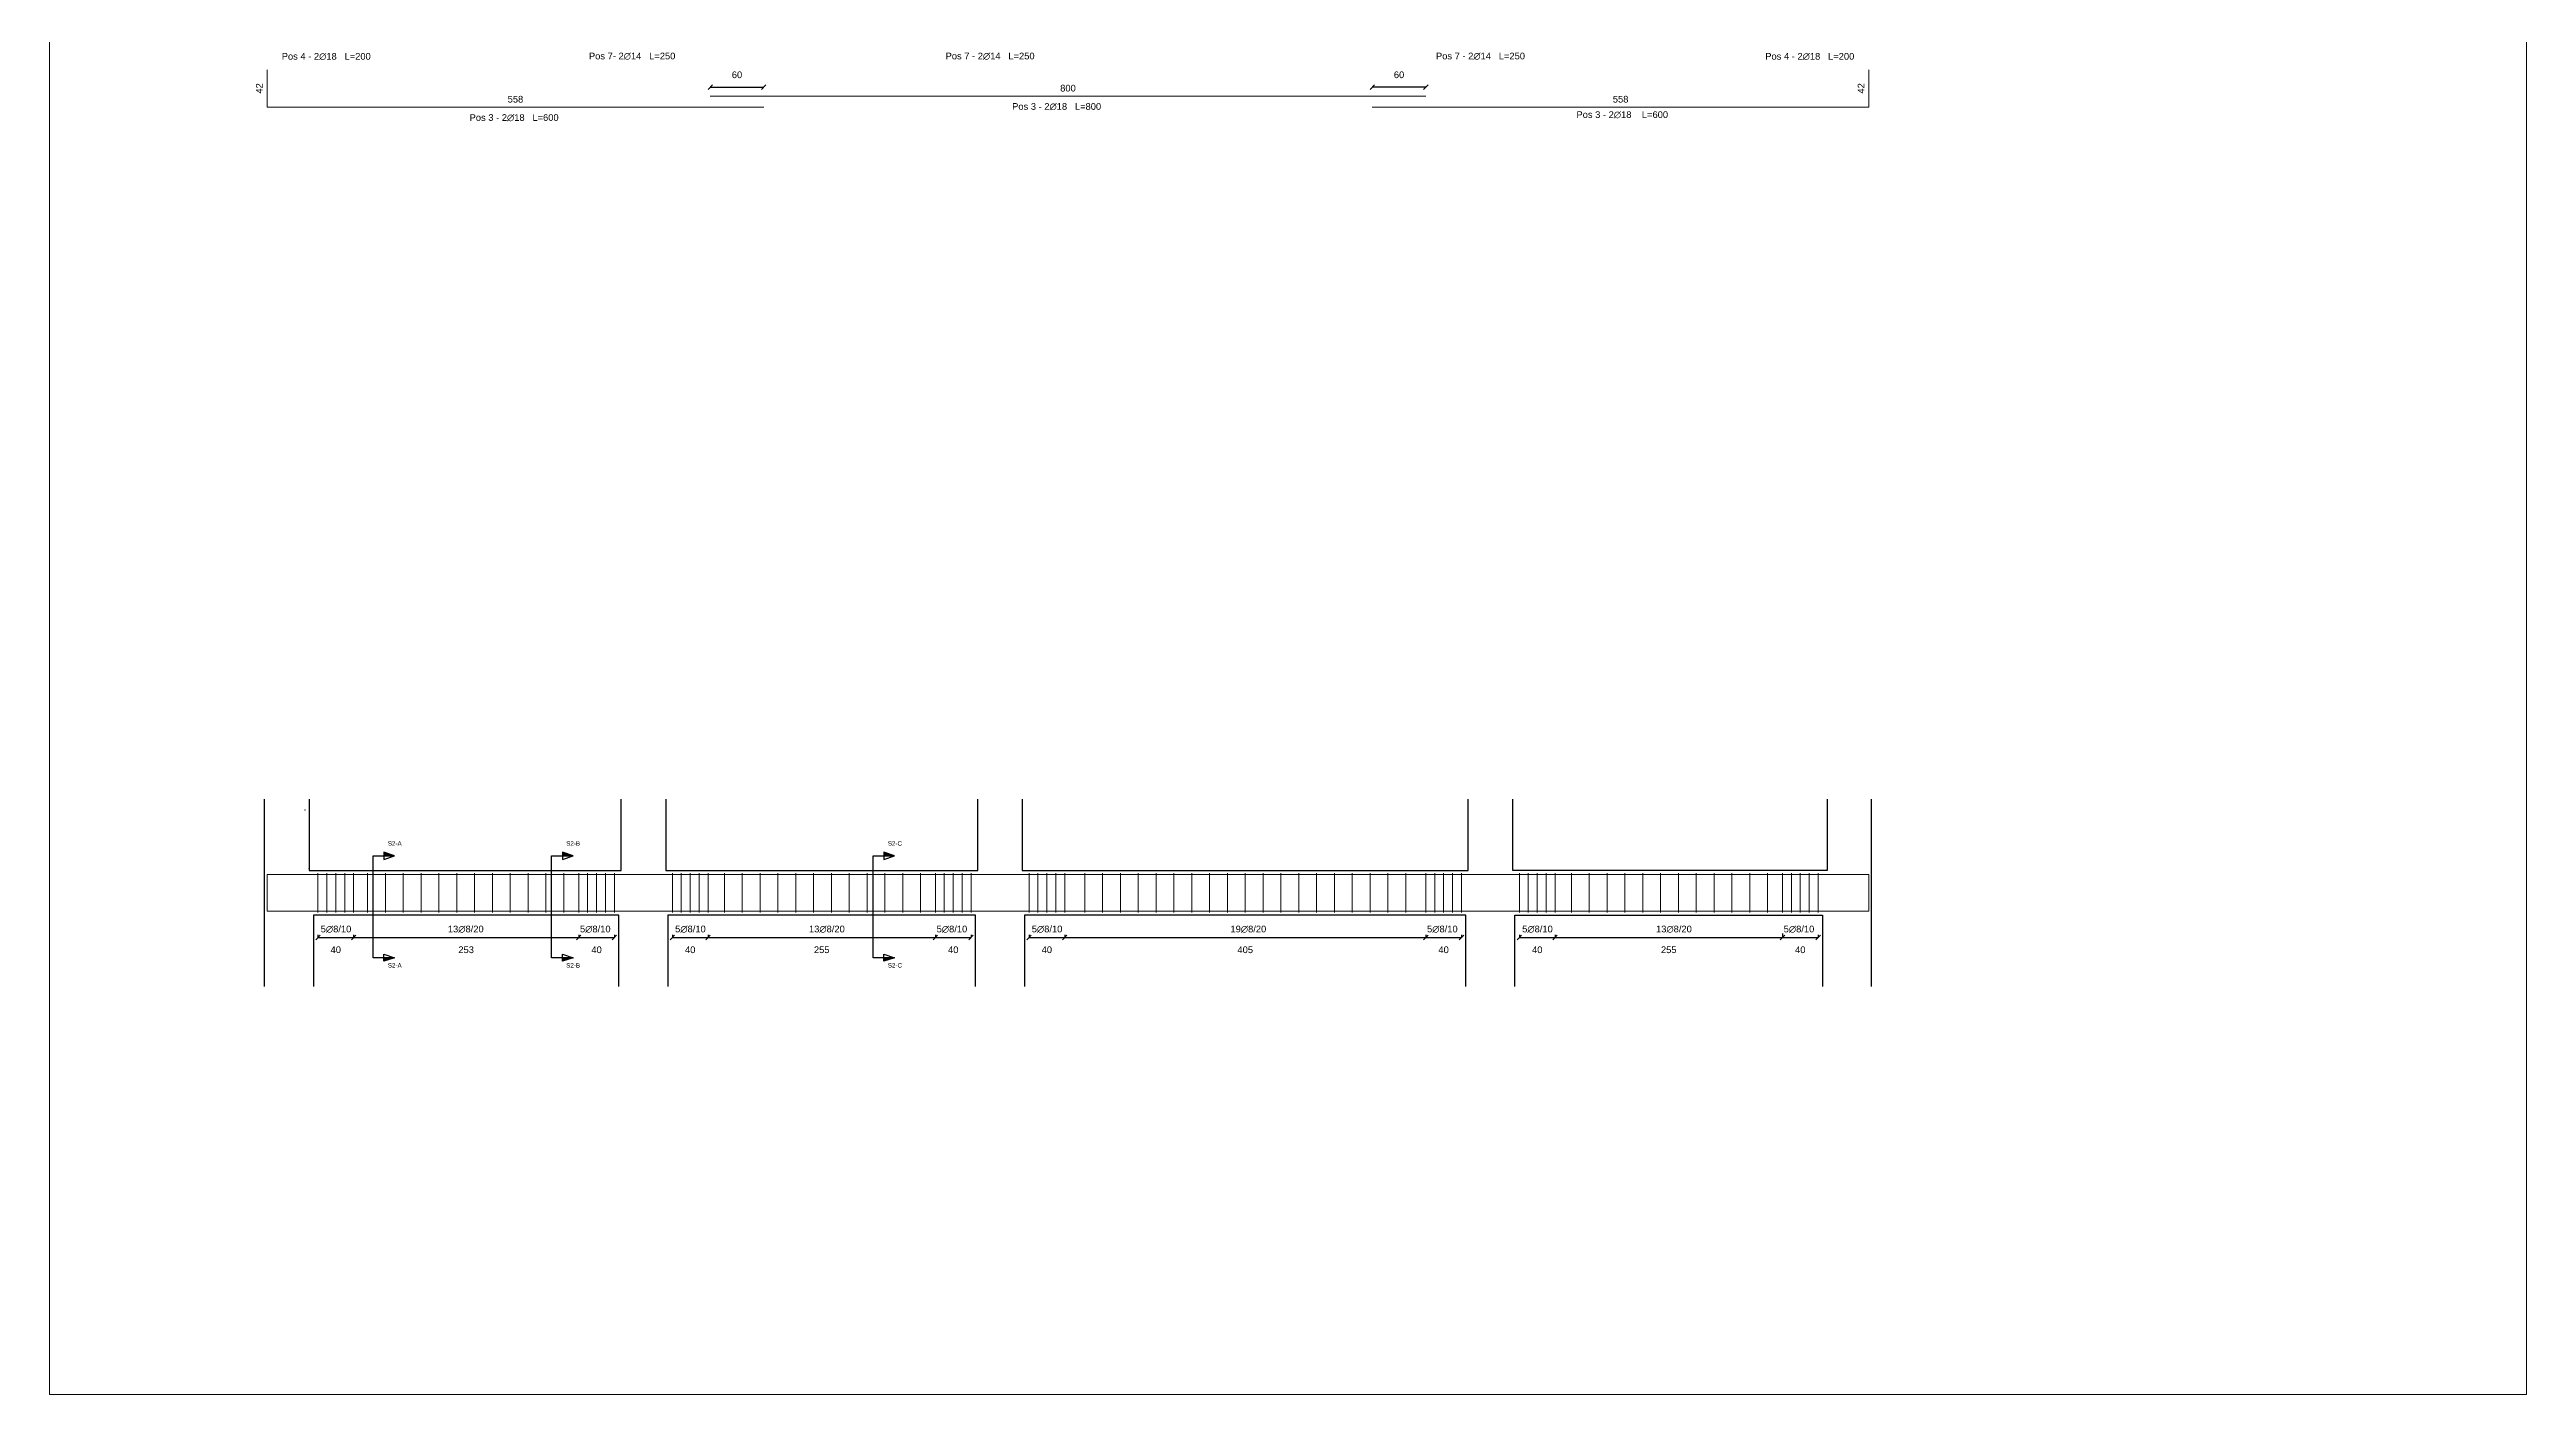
# Model space of a CAD drawing. Header units: millimetres. Extents: x -455371 to 117772, y -78417 to 116564.
# Drawn here: x -305817 to -278037, y -25623 to -10537 of the extents above; entities that cross this region are included whole.
import ezdxf

# ---------------------------------------------------------------- set-up
doc = ezdxf.new("R2010")
doc.units = ezdxf.units.MM
doc.layers.get('0').update_dxf_attribs({"color": 255})
for name, color, linetype, lineweight in [('armature', 5, 'Continuous', 18), ('Cls', 7, 'Continuous', 25), ('quote', 5, 'Continuous', 15), ('Scritte', 7, 'Continuous', 15), ('staffe', 10, 'Continuous', 15)]:
    doc.layers.add(name, color=color, linetype=linetype, lineweight=lineweight)
doc.layers.add('RETINI', color=253, linetype='Continuous')
doc.styles.get("Standard").update_dxf_attribs({"font": 'arial.ttf'})
doc.dimstyles.new('per distinte 1 a 50', dxfattribs={"dimtxt": 75, "dimasz": 150, "dimexe": 0.18, "dimexo": 250, "dimgap": 50, "dimtad": 1, "dimdec": 0, "dimlfac": 0.1, "dimzin": 0, "dimdsep": 46, "dimtxsty": 'Standard', "dimblk": 'NONE', "dimcen": 0, "dimse1": 1, "dimse2": 1, "dimsd1": 1, "dimsd2": 1, "dimadec": 0, "dimazin": 0, "dimtfac": 1, "dimtdec": 0, "dimtix": 1, "dimtofl": 0, "dimtmove": 0, "dimatfit": 3, "dimldrblk": 'NONE', "dimfxl": 250, "dimfxlon": 1, "dimtolj": 1, "dimtzin": 0, "dimarcsym": 2})
doc.dimstyles.new('scala1 a 50', dxfattribs={"dimtxt": 75, "dimasz": 50, "dimexe": 0.18, "dimexo": 250, "dimgap": 100, "dimtad": 2, "dimdec": 0, "dimlfac": 0.1, "dimzin": 0, "dimdsep": 46, "dimtxsty": 'Standard', "dimblk": 'OBLIQUE', "dimcen": -100, "dimadec": 0, "dimazin": 0, "dimtfac": 1, "dimtdec": 0, "dimtofl": 0, "dimtmove": 0, "dimatfit": 3, "dimfxl": 250, "dimfxlon": 1, "dimtolj": 1, "dimtzin": 0, "dimarcsym": 0})

# ---------------------------------------------------------------- blocks, each defined once
blk = doc.blocks.new('*U304')
at = {"layer": 'staffe'}
blk.add_lwpolyline([(0, -220), (0, 220)], dxfattribs=at)
blk = doc.blocks.new('*U305')
at = {"layer": 'Cls', "color": 0, "linetype": 'ByBlock', "lineweight": -2, "transparency": 16777216}
for p in [(0, 0), (100, 0), (200, 0), (300, 0), (400, 0)]:
    blk.add_blockref('*U304', p, dxfattribs=at)
blk = doc.blocks.new('*U310')
at = {"layer": 'staffe'}
blk.add_lwpolyline([(0, -220), (0, 220)], dxfattribs=at)
blk = doc.blocks.new('*U311')
at = {"layer": 'Cls', "color": 0, "linetype": 'ByBlock', "lineweight": -2, "transparency": 16777216}
for p in [(0, 0), (100, 0), (200, 0), (300, 0), (400, 0)]:
    blk.add_blockref('*U310', p, dxfattribs=at)
blk = doc.blocks.new('*U316')
at = {"layer": 'staffe'}
blk.add_lwpolyline([(0, -220), (0, 220)], dxfattribs=at)
blk = doc.blocks.new('*U317')
at = {"layer": 'Cls', "color": 0, "linetype": 'ByBlock', "lineweight": -2, "transparency": 16777216}
for p in [(0, 0), (100, 0), (200, 0), (300, 0), (400, 0)]:
    blk.add_blockref('*U316', p, dxfattribs=at)
blk = doc.blocks.new('*U322')
at = {"layer": 'staffe'}
blk.add_lwpolyline([(0, -220), (0, 220)], dxfattribs=at)
blk = doc.blocks.new('*U323')
at = {"layer": 'Cls', "color": 0, "linetype": 'ByBlock', "lineweight": -2, "transparency": 16777216}
for p in [(0, 0), (100, 0), (200, 0), (300, 0), (400, 0)]:
    blk.add_blockref('*U322', p, dxfattribs=at)
blk = doc.blocks.new('*U324')
at = {"layer": 'staffe'}
blk.add_lwpolyline([(0, -220), (0, 220)], dxfattribs=at)
blk = doc.blocks.new('*U325')
at = {"layer": 'Cls', "color": 0, "linetype": 'ByBlock', "lineweight": -2, "transparency": 16777216}
for p in [(0, 0), (100, 0), (200, 0), (300, 0), (400, 0)]:
    blk.add_blockref('*U324', p, dxfattribs=at)
blk = doc.blocks.new('*U326')
at = {"layer": 'staffe'}
blk.add_lwpolyline([(0, -220), (0, 220)], dxfattribs=at)
blk = doc.blocks.new('*U327')
at = {"layer": 'Cls', "color": 0, "linetype": 'ByBlock', "lineweight": -2, "transparency": 16777216}
for p in [(0, 0), (100, 0), (200, 0), (300, 0), (400, 0)]:
    blk.add_blockref('*U326', p, dxfattribs=at)
blk = doc.blocks.new('*U340')
at = {"layer": 'staffe'}
blk.add_lwpolyline([(0, -220), (0, 220)], dxfattribs=at)
blk = doc.blocks.new('*U341')
at = {"layer": 'Cls', "color": 0, "linetype": 'ByBlock', "lineweight": -2, "transparency": 16777216}
for p in [(0, 0), (100, 0), (200, 0), (300, 0), (400, 0)]:
    blk.add_blockref('*U340', p, dxfattribs=at)
blk = doc.blocks.new('*U456')
at = {"layer": 'staffe'}
blk.add_lwpolyline([(0, -220), (0, 220)], dxfattribs=at)
blk = doc.blocks.new('*U457')
at = {"layer": 'Cls', "color": 0, "linetype": 'ByBlock', "lineweight": -2, "transparency": 16777216}
for p in [(0, 0), (200, 0), (400, 0), (600, 0), (800, 0), (1000, 0), (1200, 0), (1400, 0), (1600, 0), (1800, 0), (2000, 0), (2200, 0)]:
    blk.add_blockref('*U456', p, dxfattribs=at)
blk = doc.blocks.new('*U460')
at = {"layer": 'staffe'}
blk.add_lwpolyline([(0, -220), (0, 220)], dxfattribs=at)
blk = doc.blocks.new('*U461')
at = {"layer": 'Cls', "color": 0, "linetype": 'ByBlock', "lineweight": -2, "transparency": 16777216}
for p in [(0, 0), (200, 0), (400, 0), (600, 0), (800, 0), (1000, 0), (1200, 0), (1400, 0), (1600, 0), (1800, 0), (2000, 0), (2200, 0)]:
    blk.add_blockref('*U460', p, dxfattribs=at)
blk = doc.blocks.new('*U464')
at = {"layer": 'staffe'}
blk.add_lwpolyline([(0, -220), (0, 220)], dxfattribs=at)
blk = doc.blocks.new('*U465')
at = {"layer": 'Cls', "color": 0, "linetype": 'ByBlock', "lineweight": -2, "transparency": 16777216}
for p in [(0, 0), (100, 0), (200, 0), (300, 0), (400, 0)]:
    blk.add_blockref('*U464', p, dxfattribs=at)
blk = doc.blocks.new('*U474')
at = {"layer": 'staffe'}
blk.add_lwpolyline([(0, -220), (0, 220)], dxfattribs=at)
blk = doc.blocks.new('*U475')
at = {"layer": 'Cls', "color": 0, "linetype": 'ByBlock', "lineweight": -2, "transparency": 16777216}
for p in [(0, 0), (200, 0), (400, 0), (600, 0), (800, 0), (1000, 0), (1200, 0), (1400, 0), (1600, 0), (1800, 0), (2000, 0), (2200, 0), (2400, 0), (2600, 0), (2800, 0), (3000, 0), (3200, 0), (3400, 0), (3600, 0)]:
    blk.add_blockref('*U474', p, dxfattribs=at)
blk = doc.blocks.new('*U480')
at = {"layer": 'staffe'}
blk.add_lwpolyline([(0, -220), (0, 220)], dxfattribs=at)
blk = doc.blocks.new('*U481')
at = {"layer": 'Cls', "color": 0, "linetype": 'ByBlock', "lineweight": -2, "transparency": 16777216}
for p in [(0, 0), (200, 0), (400, 0), (600, 0), (800, 0), (1000, 0), (1200, 0), (1400, 0), (1600, 0), (1800, 0), (2000, 0), (2200, 0)]:
    blk.add_blockref('*U480', p, dxfattribs=at)
blk = doc.blocks.new('_Oblique')
at = {"color": 0, "linetype": 'ByBlock', "lineweight": -2}
blk.add_line((-0.5, -0.5), (0.5, 0.5), dxfattribs=at)
blk = doc.blocks.new('*D554')
at = {"layer": 'Defpoints', "color": 0, "transparency": 16777216}
for p in [(-286382, -20217), (-285982, -20217), (-285982, -20497)]:
    blk.add_point(p, dxfattribs=at)
at = {"layer": 'quote', "color": 0, "lineweight": -2, "transparency": 16777216}
for p, q in [((-286382, -20467), (-286382, -20497)), ((-286382, -20497), (-285982, -20497)), ((-285982, -20467), (-285982, -20497))]:
    blk.add_line(p, q, dxfattribs=at)
at = {"layer": 'quote', "color": 0, "lineweight": -2, "transparency": 16777216, "xscale": 50, "yscale": 50, "zscale": 50, "rotation": 180}
blk.add_blockref('_Oblique', (-286382, -20497), dxfattribs=at)
at = {"layer": 'quote', "color": 0, "lineweight": -2, "transparency": 16777216, "xscale": 50, "yscale": 50, "zscale": 50}
blk.add_blockref('_Oblique', (-285982, -20497), dxfattribs=at)
at = {"layer": 'quote', "color": 0, "transparency": 16777216, "insert": (-286182, -20635), "char_height": 75, "attachment_point": 5}
blk.add_mtext('\\A1;40', dxfattribs=at)
blk = doc.blocks.new('*D557')
at = {"layer": 'Defpoints', "color": 0, "transparency": 16777216}
for p in [(-290382, -20217), (-289982, -20217), (-289982, -20497)]:
    blk.add_point(p, dxfattribs=at)
at = {"layer": 'quote', "color": 0, "lineweight": -2, "transparency": 16777216}
for p, q in [((-290382, -20467), (-290382, -20497)), ((-290382, -20497), (-289982, -20497)), ((-289982, -20467), (-289982, -20497))]:
    blk.add_line(p, q, dxfattribs=at)
at = {"layer": 'quote', "color": 0, "lineweight": -2, "transparency": 16777216, "xscale": 50, "yscale": 50, "zscale": 50, "rotation": 180}
blk.add_blockref('_Oblique', (-290382, -20497), dxfattribs=at)
at = {"layer": 'quote', "color": 0, "lineweight": -2, "transparency": 16777216, "xscale": 50, "yscale": 50, "zscale": 50}
blk.add_blockref('_Oblique', (-289982, -20497), dxfattribs=at)
at = {"layer": 'quote', "color": 0, "transparency": 16777216, "insert": (-290182, -20635), "char_height": 75, "attachment_point": 5}
blk.add_mtext('\\A1;40', dxfattribs=at)
blk = doc.blocks.new('*D558')
at = {"layer": 'Defpoints', "color": 0, "transparency": 16777216}
for p in [(-295882, -20217), (-295482, -20217), (-295482, -20497)]:
    blk.add_point(p, dxfattribs=at)
at = {"layer": 'quote', "color": 0, "lineweight": -2, "transparency": 16777216}
for p, q in [((-295882, -20467), (-295882, -20497)), ((-295882, -20497), (-295482, -20497)), ((-295482, -20467), (-295482, -20497))]:
    blk.add_line(p, q, dxfattribs=at)
at = {"layer": 'quote', "color": 0, "lineweight": -2, "transparency": 16777216, "xscale": 50, "yscale": 50, "zscale": 50, "rotation": 180}
blk.add_blockref('_Oblique', (-295882, -20497), dxfattribs=at)
at = {"layer": 'quote', "color": 0, "lineweight": -2, "transparency": 16777216, "xscale": 50, "yscale": 50, "zscale": 50}
blk.add_blockref('_Oblique', (-295482, -20497), dxfattribs=at)
at = {"layer": 'quote', "color": 0, "transparency": 16777216, "insert": (-295682, -20635), "char_height": 75, "attachment_point": 5}
blk.add_mtext('\\A1;40', dxfattribs=at)
blk = doc.blocks.new('*D559')
at = {"layer": 'Defpoints', "color": 0, "transparency": 16777216}
for p in [(-299882, -20217), (-299482, -20217), (-299482, -20497)]:
    blk.add_point(p, dxfattribs=at)
at = {"layer": 'quote', "color": 0, "lineweight": -2, "transparency": 16777216}
for p, q in [((-299882, -20467), (-299882, -20497)), ((-299882, -20497), (-299482, -20497)), ((-299482, -20467), (-299482, -20497))]:
    blk.add_line(p, q, dxfattribs=at)
at = {"layer": 'quote', "color": 0, "lineweight": -2, "transparency": 16777216, "xscale": 50, "yscale": 50, "zscale": 50, "rotation": 180}
blk.add_blockref('_Oblique', (-299882, -20497), dxfattribs=at)
at = {"layer": 'quote', "color": 0, "lineweight": -2, "transparency": 16777216, "xscale": 50, "yscale": 50, "zscale": 50}
blk.add_blockref('_Oblique', (-299482, -20497), dxfattribs=at)
at = {"layer": 'quote', "color": 0, "transparency": 16777216, "insert": (-299682, -20635), "char_height": 75, "attachment_point": 5}
blk.add_mtext('\\A1;40', dxfattribs=at)
blk = doc.blocks.new('*D621')
at = {"layer": 'Defpoints', "color": 0, "transparency": 16777216}
for p in [(-302807, -20217), (-302407, -20217), (-302407, -20497)]:
    blk.add_point(p, dxfattribs=at)
at = {"layer": 'quote', "color": 0, "lineweight": -2, "transparency": 16777216}
for p, q in [((-302807, -20467), (-302807, -20497)), ((-302807, -20497), (-302407, -20497)), ((-302407, -20467), (-302407, -20497))]:
    blk.add_line(p, q, dxfattribs=at)
at = {"layer": 'quote', "color": 0, "lineweight": -2, "transparency": 16777216, "xscale": 50, "yscale": 50, "zscale": 50, "rotation": 180}
blk.add_blockref('_Oblique', (-302807, -20497), dxfattribs=at)
at = {"layer": 'quote', "color": 0, "lineweight": -2, "transparency": 16777216, "xscale": 50, "yscale": 50, "zscale": 50}
blk.add_blockref('_Oblique', (-302407, -20497), dxfattribs=at)
at = {"layer": 'quote', "color": 0, "transparency": 16777216, "insert": (-302607, -20635), "char_height": 75, "attachment_point": 5}
blk.add_mtext('\\A1;40', dxfattribs=at)
blk = doc.blocks.new('*D622')
at = {"layer": 'Defpoints', "color": 0, "transparency": 16777216}
for p in [(-298832, -20217), (-298432, -20217), (-298432, -20497)]:
    blk.add_point(p, dxfattribs=at)
at = {"layer": 'quote', "color": 0, "lineweight": -2, "transparency": 16777216}
for p, q in [((-298832, -20467), (-298832, -20497)), ((-298832, -20497), (-298432, -20497)), ((-298432, -20467), (-298432, -20497))]:
    blk.add_line(p, q, dxfattribs=at)
at = {"layer": 'quote', "color": 0, "lineweight": -2, "transparency": 16777216, "xscale": 50, "yscale": 50, "zscale": 50, "rotation": 180}
blk.add_blockref('_Oblique', (-298832, -20497), dxfattribs=at)
at = {"layer": 'quote', "color": 0, "lineweight": -2, "transparency": 16777216, "xscale": 50, "yscale": 50, "zscale": 50}
blk.add_blockref('_Oblique', (-298432, -20497), dxfattribs=at)
at = {"layer": 'quote', "color": 0, "transparency": 16777216, "insert": (-298632, -20635), "char_height": 75, "attachment_point": 5}
blk.add_mtext('\\A1;40', dxfattribs=at)
blk = doc.blocks.new('*D623')
at = {"layer": 'Defpoints', "color": 0, "transparency": 16777216}
for p in [(-294832, -20217), (-294432, -20217), (-294432, -20497)]:
    blk.add_point(p, dxfattribs=at)
at = {"layer": 'quote', "color": 0, "lineweight": -2, "transparency": 16777216}
for p, q in [((-294832, -20467), (-294832, -20497)), ((-294832, -20497), (-294432, -20497)), ((-294432, -20467), (-294432, -20497))]:
    blk.add_line(p, q, dxfattribs=at)
at = {"layer": 'quote', "color": 0, "lineweight": -2, "transparency": 16777216, "xscale": 50, "yscale": 50, "zscale": 50, "rotation": 180}
blk.add_blockref('_Oblique', (-294832, -20497), dxfattribs=at)
at = {"layer": 'quote', "color": 0, "lineweight": -2, "transparency": 16777216, "xscale": 50, "yscale": 50, "zscale": 50}
blk.add_blockref('_Oblique', (-294432, -20497), dxfattribs=at)
at = {"layer": 'quote', "color": 0, "transparency": 16777216, "insert": (-294632, -20635), "char_height": 75, "attachment_point": 5}
blk.add_mtext('\\A1;40', dxfattribs=at)
blk = doc.blocks.new('*D624')
at = {"layer": 'Defpoints', "color": 0, "transparency": 16777216}
for p in [(-289332, -20217), (-288932, -20217), (-288932, -20497)]:
    blk.add_point(p, dxfattribs=at)
at = {"layer": 'quote', "color": 0, "lineweight": -2, "transparency": 16777216}
for p, q in [((-289332, -20467), (-289332, -20497)), ((-289332, -20497), (-288932, -20497)), ((-288932, -20467), (-288932, -20497))]:
    blk.add_line(p, q, dxfattribs=at)
at = {"layer": 'quote', "color": 0, "lineweight": -2, "transparency": 16777216, "xscale": 50, "yscale": 50, "zscale": 50, "rotation": 180}
blk.add_blockref('_Oblique', (-289332, -20497), dxfattribs=at)
at = {"layer": 'quote', "color": 0, "lineweight": -2, "transparency": 16777216, "xscale": 50, "yscale": 50, "zscale": 50}
blk.add_blockref('_Oblique', (-288932, -20497), dxfattribs=at)
at = {"layer": 'quote', "color": 0, "transparency": 16777216, "insert": (-289132, -20635), "char_height": 75, "attachment_point": 5}
blk.add_mtext('\\A1;40', dxfattribs=at)
blk = doc.blocks.new('*D639')
at = {"layer": 'Defpoints', "color": 0, "transparency": 16777216}
for p in [(-302407, -20217), (-299882, -20217), (-299882, -20497)]:
    blk.add_point(p, dxfattribs=at)
at = {"layer": 'quote', "color": 0, "lineweight": -2, "transparency": 16777216}
for p, q in [((-302407, -20467), (-302407, -20497)), ((-302407, -20497), (-299882, -20497)), ((-299882, -20467), (-299882, -20497))]:
    blk.add_line(p, q, dxfattribs=at)
at = {"layer": 'quote', "color": 0, "lineweight": -2, "transparency": 16777216, "xscale": 50, "yscale": 50, "zscale": 50, "rotation": 180}
blk.add_blockref('_Oblique', (-302407, -20497), dxfattribs=at)
at = {"layer": 'quote', "color": 0, "lineweight": -2, "transparency": 16777216, "xscale": 50, "yscale": 50, "zscale": 50}
blk.add_blockref('_Oblique', (-299882, -20497), dxfattribs=at)
at = {"layer": 'quote', "color": 0, "transparency": 16777216, "insert": (-301145, -20635), "char_height": 75, "attachment_point": 5}
blk.add_mtext('\\A1;253', dxfattribs=at)
blk = doc.blocks.new('*D641')
at = {"layer": 'Defpoints', "color": 0, "transparency": 16777216}
for p in [(-298432, -20217), (-295882, -20217), (-295882, -20497)]:
    blk.add_point(p, dxfattribs=at)
at = {"layer": 'quote', "color": 0, "lineweight": -2, "transparency": 16777216}
for p, q in [((-298432, -20467), (-298432, -20497)), ((-298432, -20497), (-295882, -20497)), ((-295882, -20467), (-295882, -20497))]:
    blk.add_line(p, q, dxfattribs=at)
at = {"layer": 'quote', "color": 0, "lineweight": -2, "transparency": 16777216, "xscale": 50, "yscale": 50, "zscale": 50, "rotation": 180}
blk.add_blockref('_Oblique', (-298432, -20497), dxfattribs=at)
at = {"layer": 'quote', "color": 0, "lineweight": -2, "transparency": 16777216, "xscale": 50, "yscale": 50, "zscale": 50}
blk.add_blockref('_Oblique', (-295882, -20497), dxfattribs=at)
at = {"layer": 'quote', "color": 0, "transparency": 16777216, "insert": (-297157, -20635), "char_height": 75, "attachment_point": 5}
blk.add_mtext('\\A1;255', dxfattribs=at)
blk = doc.blocks.new('*D642')
at = {"layer": 'Defpoints', "color": 0, "transparency": 16777216}
for p in [(-294432, -20217), (-290382, -20217), (-290382, -20497)]:
    blk.add_point(p, dxfattribs=at)
at = {"layer": 'quote', "color": 0, "lineweight": -2, "transparency": 16777216}
for p, q in [((-294432, -20467), (-294432, -20497)), ((-294432, -20497), (-290382, -20497)), ((-290382, -20467), (-290382, -20497))]:
    blk.add_line(p, q, dxfattribs=at)
at = {"layer": 'quote', "color": 0, "lineweight": -2, "transparency": 16777216, "xscale": 50, "yscale": 50, "zscale": 50, "rotation": 180}
blk.add_blockref('_Oblique', (-294432, -20497), dxfattribs=at)
at = {"layer": 'quote', "color": 0, "lineweight": -2, "transparency": 16777216, "xscale": 50, "yscale": 50, "zscale": 50}
blk.add_blockref('_Oblique', (-290382, -20497), dxfattribs=at)
at = {"layer": 'quote', "color": 0, "transparency": 16777216, "insert": (-292407, -20635), "char_height": 75, "attachment_point": 5}
blk.add_mtext('\\A1;405', dxfattribs=at)
blk = doc.blocks.new('*D640')
at = {"layer": 'Defpoints', "color": 0, "transparency": 16777216}
for p in [(-288932, -20217), (-286382, -20203), (-286382, -20497)]:
    blk.add_point(p, dxfattribs=at)
at = {"layer": 'quote', "color": 0, "lineweight": -2, "transparency": 16777216}
for p, q in [((-288932, -20467), (-288932, -20497)), ((-288932, -20497), (-286382, -20497)), ((-286382, -20453), (-286382, -20497))]:
    blk.add_line(p, q, dxfattribs=at)
at = {"layer": 'quote', "color": 0, "lineweight": -2, "transparency": 16777216, "xscale": 50, "yscale": 50, "zscale": 50, "rotation": 180}
blk.add_blockref('_Oblique', (-288932, -20497), dxfattribs=at)
at = {"layer": 'quote', "color": 0, "lineweight": -2, "transparency": 16777216, "xscale": 50, "yscale": 50, "zscale": 50}
blk.add_blockref('_Oblique', (-286382, -20497), dxfattribs=at)
at = {"layer": 'quote', "color": 0, "transparency": 16777216, "insert": (-287657, -20635), "char_height": 75, "attachment_point": 5}
blk.add_mtext('\\A1;255', dxfattribs=at)
blk = doc.blocks.new('*D1818')
at = {"layer": 'Defpoints', "color": 0, "transparency": 16777216}
for p in [(-298407, -11059), (-297807, -10959), (-297807, -11059)]:
    blk.add_point(p, dxfattribs=at)
at = {"layer": 'quote', "color": 0, "lineweight": -2, "transparency": 16777216}
for p, q in [((-298407, -10959), (-298407, -10959)), ((-298407, -10959), (-297807, -10959)), ((-297807, -10959), (-297807, -10959))]:
    blk.add_line(p, q, dxfattribs=at)
at = {"layer": 'quote', "color": 0, "lineweight": -2, "transparency": 16777216, "xscale": 50, "yscale": 50, "zscale": 50, "rotation": 180}
blk.add_blockref('_Oblique', (-298407, -10959), dxfattribs=at)
at = {"layer": 'quote', "color": 0, "lineweight": -2, "transparency": 16777216, "xscale": 50, "yscale": 50, "zscale": 50}
blk.add_blockref('_Oblique', (-297807, -10959), dxfattribs=at)
at = {"layer": 'quote', "color": 0, "transparency": 16777216, "insert": (-298107, -10821), "char_height": 75, "attachment_point": 5}
blk.add_mtext('\\A1;60', dxfattribs=at)
blk = doc.blocks.new('*D1819')
at = {"layer": 'Defpoints', "color": 0, "transparency": 16777216}
for p in [(-298407, -11059), (-290382, -11059), (-290382, -11059)]:
    blk.add_point(p, dxfattribs=at)
at = {"layer": 'quote', "color": 0, "transparency": 16777216, "insert": (-294395, -10971), "char_height": 75, "attachment_point": 5}
blk.add_mtext('\\A1;800', dxfattribs=at)
blk = doc.blocks.new('_None')
blk = doc.blocks.new('*D1798')
at = {"layer": 'Defpoints', "color": 0, "transparency": 16777216}
for p in [(-285412, -10763), (-285412, -10763), (-285412, -11183)]:
    blk.add_point(p, dxfattribs=at)
at = {"layer": 'quote', "color": 0, "transparency": 16777216, "insert": (-285500, -10973), "char_height": 75, "attachment_point": 5, "rotation": 90}
blk.add_mtext('\\A1;42', dxfattribs=at)
blk = doc.blocks.new('*D1799')
at = {"layer": 'Defpoints', "color": 0, "transparency": 16777216}
for p in [(-290982, -11183), (-290982, -11183), (-285412, -11183)]:
    blk.add_point(p, dxfattribs=at)
at = {"layer": 'quote', "color": 0, "transparency": 16777216, "insert": (-288197, -11095), "char_height": 75, "attachment_point": 5}
blk.add_mtext('\\A1;558', dxfattribs=at)
blk = doc.blocks.new('*D1800')
at = {"layer": 'Defpoints', "color": 0, "transparency": 16777216}
for p in [(-290982, -10959), (-290982, -11059), (-290382, -11059)]:
    blk.add_point(p, dxfattribs=at)
at = {"layer": 'quote', "color": 0, "lineweight": -2, "transparency": 16777216}
for p, q in [((-290982, -10959), (-290982, -10959)), ((-290382, -10959), (-290982, -10959)), ((-290382, -10959), (-290382, -10959))]:
    blk.add_line(p, q, dxfattribs=at)
at = {"layer": 'quote', "color": 0, "lineweight": -2, "transparency": 16777216, "xscale": 50, "yscale": 50, "zscale": 50, "rotation": 180}
blk.add_blockref('_Oblique', (-290982, -10959), dxfattribs=at)
at = {"layer": 'quote', "color": 0, "lineweight": -2, "transparency": 16777216, "xscale": 50, "yscale": 50, "zscale": 50}
blk.add_blockref('_Oblique', (-290382, -10959), dxfattribs=at)
at = {"layer": 'quote', "color": 0, "transparency": 16777216, "insert": (-290682, -10821), "char_height": 75, "attachment_point": 5}
blk.add_mtext('\\A1;60', dxfattribs=at)
blk = doc.blocks.new('*D1801')
at = {"layer": 'Defpoints', "color": 0, "transparency": 16777216}
for p in [(-303377, -10763), (-303377, -10763), (-303377, -11183)]:
    blk.add_point(p, dxfattribs=at)
at = {"layer": 'quote', "color": 0, "transparency": 16777216, "insert": (-303465, -10973), "char_height": 75, "attachment_point": 5, "rotation": 90}
blk.add_mtext('\\A1;42', dxfattribs=at)
blk = doc.blocks.new('*D1802')
at = {"layer": 'Defpoints', "color": 0, "transparency": 16777216}
for p in [(-303377, -11183), (-297807, -11183), (-297807, -11183)]:
    blk.add_point(p, dxfattribs=at)
at = {"layer": 'quote', "color": 0, "transparency": 16777216, "insert": (-300592, -11095), "char_height": 75, "attachment_point": 5}
blk.add_mtext('\\A1;558', dxfattribs=at)

msp = doc.modelspace()

# ---------------------------------------------------------------- hatches: boundary and pattern name
at = {"layer": 'RETINI'}
h = msp.add_hatch(color=256, dxfattribs=at)
h.dxf.hatch_style = 1
h.paths.add_polyline_path([(-302066.7, -19540.6), (-302066.7, -19581), (-301947.1, -19581)])
h = msp.add_hatch(color=256, dxfattribs=at)
h.dxf.hatch_style = 1
h.paths.add_polyline_path([(-300066, -19540.6), (-300066, -19581), (-299946.4, -19581)])
h = msp.add_hatch(color=256, dxfattribs=at)
h.dxf.hatch_style = 1
h.paths.add_polyline_path([(-296459, -19540.6), (-296459, -19581), (-296339.4, -19581)])
h = msp.add_hatch(color=256, dxfattribs=at)
h.dxf.hatch_style = 1
h.paths.add_polyline_path([(-301947.1, -20723.8), (-302066.7, -20723.8), (-302066.7, -20764.2)])
h = msp.add_hatch(color=256, dxfattribs=at)
h.dxf.hatch_style = 1
h.paths.add_polyline_path([(-299946.4, -20723.8), (-300066, -20723.8), (-300066, -20764.2)])
h = msp.add_hatch(color=256, dxfattribs=at)
h.dxf.hatch_style = 1
h.paths.add_polyline_path([(-296339.4, -20723.8), (-296459, -20723.8), (-296459, -20764.2)])

# ---------------------------------------------------------------- linework, layer by layer
at = {"layer": 'armature'}
for points in [[(-303377.1, -10763.5), (-303377.1, -11183.5), (-303007.1, -11183.5), (-301182.1, -11183.5), (-298707.1, -11183.5), (-298107.1, -11183.5), (-297807.1, -11183.5)], [(-285412.1, -10763.5), (-285412.1, -11183.5), (-285782.1, -11183.5), (-287607.1, -11183.5), (-290082.1, -11183.5), (-290682.1, -11183.5), (-290982.1, -11183.5)], [(-290382.1, -11059.1), (-298407.1, -11059.1)]]:
    msp.add_lwpolyline(points, dxfattribs=at)
msp.add_lwpolyline([(-303377.1, -19791), (-285412.1, -19791), (-285412.1, -20203), (-303377.1, -20203)], close=True, dxfattribs=at)
msp.add_point((-302953.1, -19065.8), dxfattribs=at)
at = {"layer": 'Cls'}
for points in [[(-303407.1, -21047), (-303407.1, -20247), (-303407.1, -20247), (-303407.1, -20247), (-303407.1, -18947)], [(-302907.1, -18947), (-302907.1, -19747), (-299407.1, -19747), (-299407.1, -18947)], [(-298907.1, -18947), (-298907.1, -19747), (-295407.1, -19747), (-295407.1, -18947)], [(-294907.1, -18947), (-294907.1, -19747), (-294907.1, -19747), (-289907.1, -19747), (-289907.1, -18947)], [(-285882.1, -18947), (-285882.1, -19747), (-289407.1, -19747), (-289407.1, -19747), (-289407.1, -18947)], [(-285382.1, -21047), (-285382.1, -20247), (-285382.1, -20247), (-285382.1, -20247), (-285382.1, -18947)], [(-301947.1, -20723.8), (-302188.9, -20723.8), (-302188.9, -19581), (-302188.9, -19581), (-301947.1, -19581)], [(-299946.4, -20723.8), (-300188.2, -20723.8), (-300188.2, -19581), (-300188.2, -19581), (-299946.4, -19581)], [(-296339.4, -20723.8), (-296581.2, -20723.8), (-296581.2, -19581), (-296581.2, -19581), (-296339.4, -19581)], [(-302907.1, -19727.8), (-302907.1, -19723.8)], [(-299432.1, -21047), (-299432.1, -20247), (-302857.1, -20247), (-302857.1, -21047)], [(-295432.1, -21047), (-295432.1, -20247), (-298882.1, -20247), (-298882.1, -21047)], [(-289932.1, -21047), (-289932.1, -20247), (-294882.1, -20247), (-294882.1, -21047)], [(-289382.1, -21047), (-289382.1, -20247), (-285932.1, -20247), (-285932.1, -21047)]]:
    msp.add_lwpolyline(points, dxfattribs=at)
for points in [[(-301947.1, -19581), (-302066.7, -19540.6), (-302066.7, -19581), (-302066.7, -19621.4)], [(-299946.4, -19581), (-300066, -19540.6), (-300066, -19581), (-300066, -19621.4)], [(-296339.4, -19581), (-296459, -19540.6), (-296459, -19581), (-296459, -19621.4)], [(-301947.1, -20723.8), (-302066.7, -20764.2), (-302066.7, -20723.8), (-302066.7, -20683.4)], [(-299946.4, -20723.8), (-300066, -20764.2), (-300066, -20723.8), (-300066, -20683.4)], [(-296339.4, -20723.8), (-296459, -20764.2), (-296459, -20723.8), (-296459, -20683.4)]]:
    msp.add_lwpolyline(points, close=True, dxfattribs=at)
at = {"layer": 'quote'}
msp.add_lwpolyline([(-305817.3, 7995.1), (-278037.4, 7995.1), (-278037.4, -25622.5), (-305817.3, -25622.5)], close=True, dxfattribs=at)

# ---------------------------------------------------------------- block references
at = {"layer": 'Cls'}
for name, p in [('*U305', (-302807.1, -19997)), ('*U457', (-302249.5, -19997)), ('*U317', (-298832.1, -19997)), ('*U481', (-298249, -19997)), ('*U341', (-294832.1, -19997)), ('*U475', (-294206.9, -19997)), ('*U465', (-289332.1, -19997)), ('*U461', (-288749.5, -19997))]:
    msp.add_blockref(name, p, dxfattribs=at)
at = {"layer": 'Cls', "xscale": -1}
for name, p in [('*U311', (-299482.1, -19997)), ('*U323', (-295482.1, -19997)), ('*U325', (-289982.1, -19997)), ('*U327', (-285982.1, -19997))]:
    msp.add_blockref(name, p, dxfattribs=at)

# ---------------------------------------------------------------- texts
at = {"layer": 'Scritte'}
for s, width, insert, char_height, attachment_point in [('Pos 4 - 2∅18   L=200', 1084.771, (-303213.1, -10655.7), 75, 7), ('Pos 7- 2∅14   L=250', 1084.771, (-299767.8, -10652.3), 75, 7), ('Pos 7 - 2∅14   L=250', 1084.771, (-295767.8, -10652.3), 75, 7), ('Pos 7 - 2∅14   L=250', 1084.771, (-290267.8, -10652.3), 75, 7), ('Pos 4 - 2∅18   L=200', 1084.771, (-285576.1, -10655.7), 75, 9), ('Pos 3 - 2∅18   L=600', 1084.771, (-301106, -11262.6), 75, 1), ('Pos 3 - 2∅18   L=800', 1084.771, (-295021.6, -11138.3), 75, 1), ('Pos 3 - 2∅18    L=600', 1084.771, (-287664.6, -11229.7), 75, 3), ('S2-A', 371.945, (-302023.2, -19416.9), 50, 1), ('S2-B', 371.945, (-300022.5, -19416.9), 50, 1), ('S2-C', 371.945, (-296415.5, -19416.9), 50, 1), ('5∅8/10', 371.945, (-302776.1, -20364.3), 75, 1), ('13∅8/20', 371.945, (-301349.9, -20364.3), 75, 1), ('5∅8/10 ', 371.945, (-299868, -20364.3), 75, 1), ('5∅8/10', 371.945, (-298801.1, -20364.3), 75, 1), ('13∅8/20', 371.945, (-297299.9, -20364.3), 75, 1), ('5∅8/10 ', 371.945, (-295868, -20364.3), 75, 1), ('5∅8/10', 371.945, (-294801.1, -20364.3), 75, 1), ('19∅8/20', 371.945, (-292572.8, -20364.3), 75, 1), ('5∅8/10 ', 371.945, (-290368, -20364.3), 75, 1), ('5∅8/10', 371.945, (-289301.1, -20364.3), 75, 1), ('13∅8/20', 371.945, (-287799.9, -20364.3), 75, 1), ('5∅8/10 ', 371.945, (-286368, -20364.3), 75, 1), ('S2-A', 371.945, (-302023.2, -20784.8), 50, 1), ('S2-B', 371.945, (-300022.5, -20784.8), 50, 1), ('S2-C', 371.945, (-296415.5, -20784.8), 50, 1)]:
    msp.add_mtext_dynamic_manual_height_columns(s, width=width, gutter_width=12.5, heights=[0], dxfattribs=dict(at, insert=insert, char_height=char_height, attachment_point=attachment_point))

# ---------------------------------------------------------------- dimensions: what is measured, and where the dimension line sits
at = {"layer": 'quote'}
for base, p1, p2, angle, dimstyle, picture, middle in [((-303377.1, -10763.5), (-303377.1, -11183.5), (-303377.1, -10763.5), 90, 'per distinte 1 a 50', '*D1801', (-303464.7, -10973.5)), ((-290982.1, -10958.9), (-290382.1, -11059.1), (-290982.1, -11059.1), 180, 'scala1 a 50', '*D1800', (-290682.1, -10820.6)), ((-285412.1, -10763.5), (-285412.1, -11183.5), (-285412.1, -10763.5), 90, 'per distinte 1 a 50', '*D1798', (-285499.7, -10973.5))]:
    dim = msp.add_linear_dim(base=base, p1=p1, p2=p2, angle=angle, dimstyle=dimstyle, dxfattribs=at)
    dim.commit()
    dim.dimension.update_dxf_attribs({"geometry": picture, "text_midpoint": middle})
for base, p1, p2, picture, middle in [((-297807.1, -10958.9), (-298407.1, -11059.1), (-297807.1, -11059.1), '*D1818', (-298107.1, -10820.6)), ((-302407.1, -20496.5), (-302807.1, -20217), (-302407.1, -20217), '*D621', (-302607.1, -20634.8)), ((-299882.0892484, -20496.5321041), (-302407.0892484, -20217.0303945), (-299882.0892484, -20217.0303945), '*D639', (-301144.5892484, -20634.850658)), ((-299482.1, -20496.5), (-299882.1, -20217), (-299482.1, -20217), '*D559', (-299682.1, -20634.8)), ((-298432.1, -20496.5), (-298832.1, -20217), (-298432.1, -20217), '*D622', (-298632.1, -20634.8)), ((-295882.1, -20496.5), (-298432.1, -20217), (-295882.1, -20217), '*D641', (-297157.1, -20634.8)), ((-295482.1, -20496.5), (-295882.1, -20217), (-295482.1, -20217), '*D558', (-295682.1, -20634.8)), ((-294432.1, -20496.5), (-294832.1, -20217), (-294432.1, -20217), '*D623', (-294632.1, -20634.8)), ((-290382.1, -20496.5), (-294432.1, -20217), (-290382.1, -20217), '*D642', (-292407.1, -20634.8)), ((-289982.1, -20496.5), (-290382.1, -20217), (-289982.1, -20217), '*D557', (-290182.1, -20634.8)), ((-288932.1, -20496.5), (-289332.1, -20217), (-288932.1, -20217), '*D624', (-289132.1, -20634.8)), ((-286382.1, -20496.5), (-288932.1, -20217), (-286382.1, -20203), '*D640', (-287657.1, -20634.8)), ((-285982.1, -20496.5), (-286382.1, -20217), (-285982.1, -20217), '*D554', (-286182.1, -20634.8))]:
    dim = msp.add_linear_dim(base=base, p1=p1, p2=p2, dimstyle='scala1 a 50', dxfattribs=at)
    dim.commit()
    dim.dimension.update_dxf_attribs({"geometry": picture, "text_midpoint": middle})
for base, p1, p2, text, picture, middle in [((-297807.1, -11183.5), (-303377.1, -11183.5), (-297807.1, -11183.5), '558', '*D1802', (-300592.1, -11095.2)), ((-290382.1, -11059.1), (-298407.1, -11059.1), (-290382.1, -11059.1), '800', '*D1819', (-294394.6, -10970.8))]:
    dim = msp.add_linear_dim(base=base, p1=p1, p2=p2, text=text, dimstyle='per distinte 1 a 50', dxfattribs=at)
    dim.commit()
    dim.dimension.update_dxf_attribs({"geometry": picture, "text_midpoint": middle})
dim = msp.add_linear_dim(base=(-290982.1, -11183.5), p1=(-285412.1, -11183.5), p2=(-290982.1, -11183.5), angle=180, text='558', dimstyle='per distinte 1 a 50', dxfattribs=at)
dim.commit()
dim.dimension.update_dxf_attribs({"geometry": '*D1799', "text_midpoint": (-288197.1, -11095.2)})

doc.saveas('drawing.dxf')
